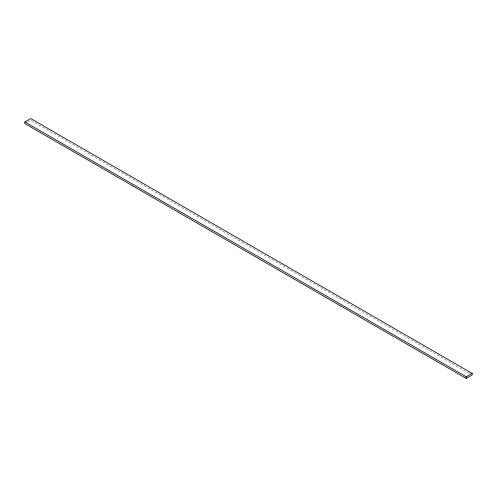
<?xml version="1.0" encoding="UTF-8"?>
<svg xmlns="http://www.w3.org/2000/svg" width="497" height="497" viewBox="0 0 497 497"><rect width="100%" height="100%" fill="white"/><g stroke="black" fill="none" stroke-linecap="round" stroke-linejoin="round"><path stroke-width="0.37" stroke-dasharray="2.48 1.86" d="M27.478 122.113L30.758 120.212L469.46 373.495"/><path stroke-width="0.75" d="M24.85 121.951L30.758 118.541L472.15 373.371L472.15 375.049L466.242 378.459L24.85 123.629L24.85 121.951L466.242 376.788L472.15 373.371M466.242 376.788L466.242 378.459"/></g></svg>
